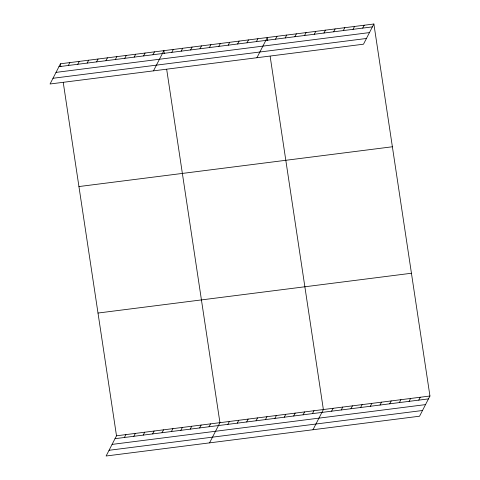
<?xml version="1.0" encoding="UTF-8"?>
<svg xmlns="http://www.w3.org/2000/svg" width="480" height="480" viewBox="0 0 480 480"><rect width="100%" height="100%" fill="white"/><g stroke="black" fill="none" stroke-linecap="round" stroke-linejoin="round"><path stroke-width="0.72" d="M60.432 63.792L50.058 83.988L363.498 44.196L373.878 24L60.432 63.792L60.87 66.696M68.358 65.478L69.84 62.598M77.76 64.284L79.242 61.404M87.162 63.09L88.644 60.21M96.564 61.896L98.046 59.016M105.972 60.708L107.448 57.822M115.374 59.514L116.856 56.628M124.776 58.32L126.258 55.434M134.178 57.126L135.66 54.24M143.586 55.932L145.062 53.046M152.988 54.738L154.47 51.858M153.492 70.854L163.872 50.664L164.31 53.568M171.792 52.35L173.274 49.47M181.2 51.156L182.676 48.276M190.602 49.962L192.078 47.082M200.004 48.768L201.486 45.888M209.406 47.574L210.888 44.694M218.808 46.38L220.29 43.5M228.216 45.186L229.692 42.306M237.618 43.992L239.1 41.112M247.02 42.798L248.502 39.918M256.422 41.604L257.904 38.724M256.932 57.726L267.306 37.53L267.744 40.434M275.514 39.18L276.996 36.3M285.204 37.95L286.686 35.07M294.894 36.72L296.37 33.84M304.578 35.49L306.06 32.61M314.268 34.26L315.75 31.38M63.282 82.68L116.502 435.804L106.122 456L419.568 416.208L429.942 396.012L373.878 24M323.958 33.03L325.44 30.15M124.422 437.496L125.904 434.61M333.648 31.8L335.124 28.92M133.824 436.302L135.306 433.416M343.332 30.57L344.814 27.69M143.226 435.108L144.708 432.222M353.022 29.34L354.504 26.46M152.634 433.914L154.11 431.028M362.712 28.11L364.188 25.23M162.036 432.72L163.518 429.84M171.438 431.526L172.92 428.646M180.84 430.332L182.322 427.452M190.248 429.138L191.724 426.258M199.65 427.944L201.132 425.064M209.052 426.75L210.534 423.87M209.556 442.866L219.936 422.676L166.716 69.546M227.856 424.362L229.338 421.482M237.264 423.168L238.74 420.288M246.666 421.974L248.148 419.094M256.068 420.78L257.55 417.9M265.47 419.586L266.952 416.706M274.878 418.392L276.354 415.512M284.28 417.198L285.762 414.318M293.682 416.004L295.164 413.124M303.084 414.81L304.566 411.93M312.486 413.616L313.968 410.736M312.996 429.738L323.37 409.542L270.156 56.418M331.578 411.192L333.06 408.312M341.268 409.962L342.75 407.082M350.958 408.732L352.44 405.852M360.648 407.502L362.124 404.622M370.332 406.272L371.814 403.392M380.022 405.042L381.504 402.162M389.712 403.812L391.194 400.932M399.396 402.582L400.878 399.702M409.086 401.352L410.568 398.472M418.776 400.122L420.258 397.242M58.956 66.672L372.396 26.88M56.016 72.39L369.462 32.592M52.992 78.276L366.438 38.478M78.936 186.558L392.382 146.766M97.998 313.044L411.444 273.246M116.502 435.804L429.942 396.012M115.02 438.684L428.466 398.892M112.08 444.402L425.526 404.61M109.056 450.288L422.502 410.496"/></g></svg>
